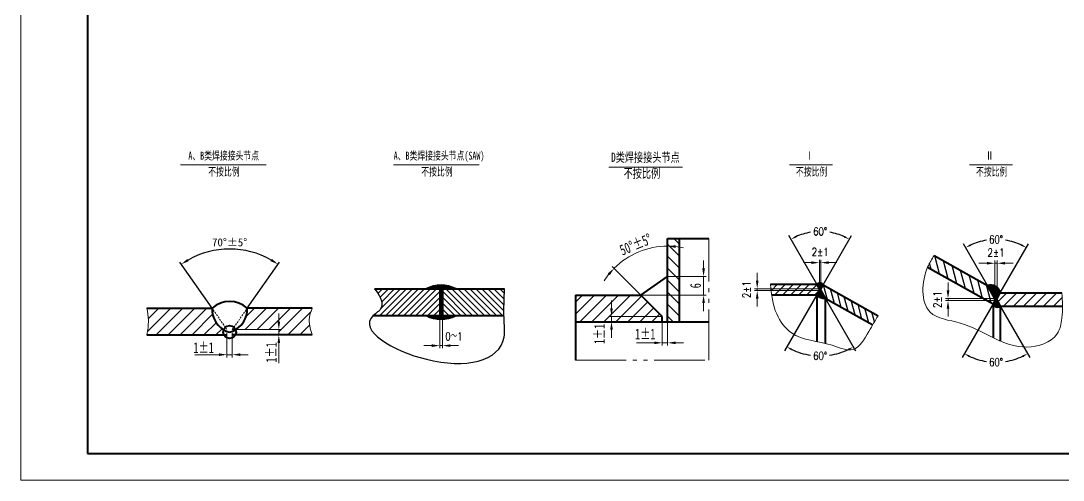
# Model space of a CAD drawing. Extents: x 588 to 16415, y -1889 to 3151.
# Drawn here: x 9287 to 13977, y -1889 to 178 of the extents above; entities that cross this region are included whole.
import ezdxf

# ---------------------------------------------------------------- set-up
doc = ezdxf.new("R2010")
doc.units = 0
doc.header["$LTSCALE"] = 10
doc.header["$PDMODE"] = 1
doc.linetypes.add('JXX-L', pattern=[2.9499999999999997, 1.9, -0.25, 0.15, -0.25, 0.15, -0.25])
doc.linetypes.add('XX-L', pattern=[1.25, 0.75, -0.5])
doc.layers.get('0').update_dxf_attribs({"color": 4, "linetype": 'CONTINUOUS'})
doc.layers.get('Defpoints').update_dxf_attribs({"linetype": 'CONTINUOUS'})
doc.layers.add('5剖面线层', color=2, linetype='CONTINUOUS')
doc.layers.add('7标注层', color=4, linetype='CONTINUOUS')
for name, color, linetype, lineweight in [('A 粗实线', 1, 'CONTINUOUS', 40), ('B 细实线', 7, 'CONTINUOUS', 18), ('C 文 字', 2, 'CONTINUOUS', 20), ('CAXA3', 7, 'CONTINUOUS', 25), ('G 长虚线', 6, 'XX-L', 20), ('I 长双点线', 3, 'JXX-L', 18), ('J 标注尺寸', 2, 'CONTINUOUS', 18)]:
    doc.layers.add(name, color=color, linetype=linetype, lineweight=lineweight)
doc.styles.get("Standard").update_dxf_attribs({"font": 'SIMFANG.TTF'})
doc.styles.add('style2', font='SIMFANG.TTF', dxfattribs={"width": 0.7})
doc.styles.add('TH_GBDIM', font='romans.shx', dxfattribs={"width": 0.8, "bigfont": 'gbcbig.shx'})
doc.styles.add('标题中文', font='SIMFANG.TTF', dxfattribs={"width": 0.7})
doc.dimstyles.new('TH_GBDIM', dxfattribs={"dimscale": 10, "dimtxt": 3.5, "dimasz": 2.5, "dimexe": 2, "dimexo": 0, "dimgap": 1.5, "dimtad": 1, "dimdec": 1, "dimzin": 0, "dimdsep": 46, "dimtxsty": 'TH_GBDIM', "dimcen": 2.5, "dimclrd": 130, "dimclre": 130, "dimclrt": 3, "dimadec": 0, "dimazin": 0, "dimtfac": 0.714286, "dimtdec": 1, "dimtmove": 0, "dimatfit": 3, "dimfxl": 0, "dimtolj": 1, "dimtzin": 0, "dimlwd": -1, "dimlwe": -1, "dimarcsym": 0})
doc.dimstyles.new('通用标注4.0', dxfattribs={"dimscale": 12, "dimtxt": 3, "dimasz": 3, "dimexe": 1, "dimexo": 0, "dimgap": 1, "dimtad": 1, "dimdec": 0, "dimzin": 0, "dimdsep": 46, "dimtxsty": 'Standard', "dimcen": 0, "dimadec": 0, "dimazin": 0, "dimtfac": 0.375, "dimtdec": 0, "dimtmove": 2, "dimatfit": 3, "dimfxl": 0, "dimtzin": 0, "dimarcsym": 0})

# ---------------------------------------------------------------- blocks, each defined once
blk = doc.blocks.new('*D23')
at = {"layer": 'Defpoints', "color": 0}
for p in [(3237.529882554551, 4833.701037508146), (3244.866875172898, 4832.923096402701), (3234.866875172898, 4816.319008281709), (3242.866875172898, 4808.319008281709), (3244.866875172898, 4806.319008281708)]:
    blk.add_point(p, dxfattribs=at)
at = {"layer": 'J 标注尺寸', "color": 0, "lineweight": -2}
for p, q in [((3244.866875172898, 4832.923096402701), (3244.866875172899, 4835.666970911132)), ((3234.866875172898, 4816.319008281709), (3224.114731783625, 4827.071151670984))]:
    blk.add_line(p, q, dxfattribs=at)
for start, end in [(89.99999999999905, 134.9999999999966), (77.86737145388587, 83.93368572694246), (141.0663142730532, 147.1326285461097)]:
    blk.add_arc((3244.866875172898, 4806.319008281709), 28.34796262942333, start, end, dxfattribs=at)
at = {"layer": 'J 标注尺寸', "color": 0}
for points in [[(3247.836215487091, 4834.008929804123), (3247.889129342651, 4835.00752888478), (3244.866875172899, 4834.666970911132)], [(3222.443971294357, 4824.46779932445), (3223.187503222061, 4823.799098888917), (3224.821838564812, 4826.364044889798)]]:
    blk.add_solid(points, dxfattribs=at)
at = {"layer": 'J 标注尺寸', "color": 0, "insert": (3232.870529236219, 4835.280749340962), "char_height": 4, "attachment_point": 5, "rotation": 22.499999999999368, "style": 'style2'}
blk.add_mtext('{\\f仿宋_GB2312|b0|i0|c134|p49;50°±5°}', dxfattribs=at)
blk = doc.blocks.new('*D22')
at = {"layer": 'Defpoints', "color": 0}
for p in [(3244.866875172898, 4823.321083663805), (3258.347866930999, 4823.321083663805), (3234.866875172899, 4816.319008281709)]:
    blk.add_point(p, dxfattribs=at)
at = {"layer": 'J 标注尺寸', "color": 0, "lineweight": -2}
for p, q in [((3258.347866930999, 4826.321083663805), (3258.347866930999, 4829.321083663805)), ((3244.866875172898, 4823.321083663805), (3259.347866930999, 4823.321083663805)), ((3258.347866930999, 4816.319008281709), (3258.347866930999, 4823.321083663805)), ((3234.866875172899, 4816.319008281709), (3259.347866930999, 4816.319008281709)), ((3258.347866930999, 4813.319008281709), (3258.347866930999, 4810.319008281709))]:
    blk.add_line(p, q, dxfattribs=at)
at = {"layer": 'J 标注尺寸', "color": 0}
for points in [[(3257.847866930999, 4826.321083663805), (3258.847866930999, 4826.321083663805), (3258.347866930999, 4823.321083663805)], [(3257.847866930999, 4813.319008281709), (3258.847866930999, 4813.319008281709), (3258.347866930999, 4816.319008281709)]]:
    blk.add_solid(points, dxfattribs=at)
at = {"layer": 'J 标注尺寸', "color": 0, "insert": (3255.347866930998, 4819.820045972758), "char_height": 4, "attachment_point": 5, "rotation": 90, "style": 'style2'}
blk.add_mtext('6', dxfattribs=at)
blk = doc.blocks.new('*D79')
at = {"layer": 'Defpoints', "color": 0}
for p in [(10303.25001997736, -856.7102643010621), (10147.29753115445, -1115.18864996963), (10305.73737849074, -1115.18864996963), (10214.51745482259, -1211.18864996963), (10238.51745482259, -1211.18864996963)]:
    blk.add_point(p, dxfattribs=at)
at = {"layer": 'J 标注尺寸', "color": 0, "lineweight": -2}
for p, q in [((10147.29753115445, -1115.18864996963), (10001.98781793691, -907.6648726777742)), ((10305.73737849074, -1115.18864996963), (10451.04709170827, -907.6648726777746))]:
    blk.add_line(p, q, dxfattribs=at)
blk.add_arc((10226.51745482259, -1228.326426050533), 379.4554759502618, 60.43785119303158, 119.5621488069683, dxfattribs=at)
at = {"layer": 'J 标注尺寸', "color": 0}
for points in [[(10042.51095236535, -903.340694691946), (10036.10207494395, -893.1954351981037), (10008.87073517312, -917.4946972092415)], [(10416.93283470124, -893.195435198104), (10410.52395727983, -903.3406946919463), (10444.16417447206, -917.4946972092418)]]:
    blk.add_solid(points, dxfattribs=at)
at = {"layer": 'J 标注尺寸', "color": 0, "insert": (10226.51745482259, -818.8709501002708), "char_height": 36, "attachment_point": 5}
blk.add_mtext('{\\f仿宋_GB2312|b0|i0|c134|p49;70°±5°}', dxfattribs=at)
blk = doc.blocks.new('CAXBLOCK78', base_point=(2246.429387202393, -14.52493956832586))
at = {"color": 0}
for p, q in [((-1182.82031368548, -2197.935314348672), (-1273.8990949863, -2106.856533047851)), ((-1160.369673382808, -2197.935314348672), (-1260.369673382806, -2097.935314348673)), ((-1137.919033080135, -2197.935314348672), (-1237.919033080133, -2097.935314348673)), ((-1115.468392777462, -2197.935314348672), (-1215.468392777462, -2097.935314348672)), ((-1093.01775247479, -2197.935314348672), (-1193.01775247479, -2097.935314348672)), ((-1070.567112172117, -2197.935314348672), (-1170.567112172117, -2097.935314348672)), ((-1048.116471869444, -2197.935314348672), (-1148.116471869444, -2097.935314348672)), ((-1043.014187330546, -2180.586958584899), (-1125.665831566772, -2097.935314348672)), ((-1042.669497904916, -2158.481007707855), (-1103.215191264099, -2097.935314348672)), ((-1041.95176885383, -2136.748096456268), (-1080.764550961426, -2097.935314348672)), ((-1041.234039802744, -2115.015185204683), (-1058.313910658754, -2097.935314348672)), ((-1205.270953988153, -2197.935314348672), (-1273.8990949863, -2129.307173350524)), ((-1227.721594290826, -2197.935314348672), (-1273.8990949863, -2151.757813653197)), ((-1250.172234593497, -2197.935314348672), (-1273.8990949863, -2174.208453955869)), ((-1272.62287489617, -2197.935314348672), (-1273.8990949863, -2196.659094258542))]:
    blk.add_line(p, q, dxfattribs=at)
blk = doc.blocks.new('CAXBLOCK77', base_point=(2246.429387202393, -14.52493956832586))
at = {"color": 0}
for p, q in [((-1525.001483573403, -2102.157787643656), (-1520.779010278419, -2097.935314348672)), ((-1515.328884469058, -2114.935828841985), (-1498.328369975746, -2097.935314348672)), ((-1508.525808765055, -2197.935314348672), (-1408.525808765055, -2097.935314348672)), ((-1507.109622739006, -2129.167207414605), (-1475.877729673074, -2097.935314348672)), ((-1504.689396081571, -2171.648261362515), (-1430.976449067728, -2097.935314348672)), ((-1501.207156287364, -2145.715381265636), (-1453.427089370401, -2097.935314348672)), ((-1486.075168462382, -2197.935314348672), (-1386.075168462382, -2097.935314348672)), ((-1463.624528159709, -2197.935314348672), (-1363.624528159709, -2097.935314348672)), ((-1441.173887857036, -2197.935314348672), (-1341.173887857036, -2097.935314348672)), ((-1418.723247554364, -2197.935314348672), (-1318.723247554364, -2097.935314348673)), ((-1396.272607251691, -2197.935314348672), (-1296.272607251692, -2097.935314348673)), ((-1373.821966949018, -2197.935314348672), (-1283.8990949863, -2108.012442385954)), ((-1351.371326646345, -2197.935314348672), (-1283.8990949863, -2130.463082688627)), ((-1530.976449067728, -2197.935314348672), (-1520.63068935259, -2187.589554633534)), ((-1328.920686343672, -2197.935314348672), (-1283.8990949863, -2152.913722991299)), ((-1306.470046040999, -2197.935314348672), (-1283.8990949863, -2175.364363293973)), ((-1284.019405738327, -2197.935314348672), (-1283.8990949863, -2197.815003596645))]:
    blk.add_line(p, q, dxfattribs=at)
blk = doc.blocks.new('*D89')
at = {"layer": 'C 文 字', "color": 0}
for p, q in [((11171.73456905972, -1148.418405818456), (11171.73456905972, -1295.57488667542)), ((11183.73456905972, -1148.418405818456), (11183.73456905972, -1295.57488667542)), ((11135.73456905972, -1283.57488667542), (11099.73456905972, -1283.57488667542)), ((11171.73456905972, -1283.57488667542), (11183.73456905972, -1283.57488667542)), ((11219.73456905972, -1283.57488667542), (11255.73456905972, -1283.57488667542))]:
    blk.add_line(p, q, dxfattribs=at)
for points in [[(11135.73456905972, -1277.57488667542), (11135.73456905972, -1289.57488667542), (11171.73456905972, -1283.57488667542)], [(11219.73456905972, -1277.57488667542), (11219.73456905972, -1289.57488667542), (11183.73456905972, -1283.57488667542)]]:
    blk.add_solid(points, dxfattribs=at)
at = {"layer": 'Defpoints', "color": 0}
for p in [(11171.73456905972, -1148.418405818456), (11183.73456905972, -1148.418405818456), (11183.73456905972, -1283.57488667542)]:
    blk.add_point(p, dxfattribs=at)
at = {"layer": 'C 文 字', "color": 0, "insert": (11235.87124258769, -1241.749958712569), "char_height": 36, "attachment_point": 5, "style": 'TH_GBDIM'}
blk.add_mtext('0～1', dxfattribs=at)
blk = doc.blocks.new('*D90')
at = {"layer": 'C 文 字', "color": 0}
for p, q in [((12844.42742132289, -910.143472535201), (12808.42742132289, -910.143472535201)), ((12880.42742132289, -1027.508589368227), (12880.42742132289, -898.143472535201)), ((12880.42742132289, -910.143472535201), (12886.46544493222, -910.143472535201)), ((12886.46544493222, -1027.508589368227), (12886.46544493222, -898.143472535201)), ((12922.46544493222, -910.143472535201), (12958.46544493222, -910.143472535201))]:
    blk.add_line(p, q, dxfattribs=at)
for points in [[(12844.42742132289, -904.143472535201), (12844.42742132289, -916.143472535201), (12880.42742132289, -910.143472535201)], [(12922.46544493222, -904.143472535201), (12922.46544493222, -916.143472535201), (12886.46544493222, -910.143472535201)]]:
    blk.add_solid(points, dxfattribs=at)
at = {"layer": 'Defpoints', "color": 0}
for p in [(12886.46544493222, -910.143472535201), (12880.42742132289, -1027.508589368227), (12886.46544493222, -1027.508589368227)]:
    blk.add_point(p, dxfattribs=at)
at = {"layer": 'C 文 字', "color": 0, "insert": (12883.44643312755, -862.143472535201), "char_height": 36, "attachment_point": 5, "style": 'TH_GBDIM'}
blk.add_mtext('2%%p1', dxfattribs=at)
blk = doc.blocks.new('*D91')
at = {"layer": '7标注层', "color": 130}
for p, q in [((12868.88041593909, -1007.508589368227), (12741.95950875605, -787.6751295844556)), ((12896.78503204845, -1009.634540169777), (13024.93335749904, -787.6751295844456))]:
    blk.add_line(p, q, dxfattribs=at)
for start, end in [(99.41094136089404, 114.5510382950252), (65.44896170497887, 80.58905863910996)]:
    blk.add_arc((12883.44643312755, -1032.73767120256), 262.9738487430118, start, end, dxfattribs=at)
for points in [[(12776.08929437391, -797.2422798619252), (12772.27037910866, -789.8355038668471), (12751.95950875605, -804.9956376601444)], [(12994.62248714643, -789.8355038668393), (12990.80357188118, -797.2422798619176), (13014.93335749904, -804.9956376601351)]]:
    blk.add_solid(points, dxfattribs=at)
at = {"layer": 'Defpoints', "color": 0}
for p in [(12929.11136273582, -773.75898612098), (12868.88041593909, -1007.508589368227), (12880.42742132289, -1027.508589368227), (12886.46544493222, -1027.508589368227), (12896.78503204845, -1009.634540169777)]:
    blk.add_point(p, dxfattribs=at)
at = {"layer": '7标注层', "color": 3, "insert": (12883.44643312754, -769.7638224595482), "char_height": 35, "attachment_point": 5, "style": 'TH_GBDIM'}
blk.add_mtext('\\A1;60%%d{}{}', dxfattribs=at)
blk = doc.blocks.new('*D92')
at = {"layer": '7标注层', "color": 130}
for p, q in [((12868.88041593909, -1055.508589368223), (12723.81789518009, -1306.764245596883)), ((12906.09460927294, -1069.95541185419), (13042.81625318073, -1306.764245596884))]:
    blk.add_line(p, q, dxfattribs=at)
for start, end in [(244.7920399077702, 261.7314224284274), (278.2685775715726, 295.2079600922295)]:
    blk.add_arc((12883.31707418041, -1030.503563802746), 298.9983580006918, start, end, dxfattribs=at)
for points in [[(12754.04152339511, -1304.720058182004), (12757.90283667888, -1297.335296563036), (12733.81789518009, -1289.443737521193)], [(13008.73131168194, -1297.335296563036), (13012.59262496572, -1304.720058182004), (13032.81625318073, -1289.443737521194)]]:
    blk.add_solid(points, dxfattribs=at)
at = {"layer": 'Defpoints', "color": 0}
for p in [(12868.88041593909, -1055.508589368223), (12880.42742132289, -1035.508589368219), (12886.46544493222, -1035.95670190594), (12906.09460927294, -1069.95541185419), (12831.3965541882, -1324.959464899748)]:
    blk.add_point(p, dxfattribs=at)
at = {"layer": '7标注层', "color": 3, "insert": (12883.31707418041, -1329.501921803438), "char_height": 35, "attachment_point": 5, "style": 'TH_GBDIM'}
blk.add_mtext('\\A1;60%%d{}{}', dxfattribs=at)
blk = doc.blocks.new('*D93')
at = {"layer": 'C 文 字', "color": 0}
for p, q in [((12600.39213349344, -991.5085893682266), (12600.39213349344, -955.5085893682266)), ((12880.42742132289, -1027.508589368227), (12588.39213349344, -1027.508589368226)), ((12600.39213349344, -1027.508589368226), (12600.39213349344, -1035.508589368216)), ((12880.42742132289, -1035.508589368216), (12588.39213349344, -1035.508589368216)), ((12600.39213349344, -1071.508589368216), (12600.39213349344, -1107.508589368216))]:
    blk.add_line(p, q, dxfattribs=at)
for points in [[(12594.39213349344, -991.5085893682266), (12606.39213349344, -991.5085893682266), (12600.39213349344, -1027.508589368226)], [(12594.39213349344, -1071.508589368216), (12606.39213349344, -1071.508589368216), (12600.39213349344, -1035.508589368216)]]:
    blk.add_solid(points, dxfattribs=at)
at = {"layer": 'Defpoints', "color": 0}
for p in [(12880.42742132289, -1027.508589368227), (12600.39213349344, -1035.508589368216), (12880.42742132289, -1035.508589368216)]:
    blk.add_point(p, dxfattribs=at)
at = {"layer": 'C 文 字', "color": 0, "insert": (12552.39213349344, -1031.508589368219), "char_height": 36, "attachment_point": 5, "rotation": 90, "style": 'TH_GBDIM'}
blk.add_mtext('2%%p1', dxfattribs=at)
blk = doc.blocks.new('*D94')
at = {"layer": 'C 文 字', "color": 0}
for p, q in [((13633.81665939769, -912.81453522234), (13597.81665939769, -912.81453522234)), ((13669.81665939769, -1071.224294646665), (13669.81665939769, -900.81453522234)), ((13669.81665939769, -912.81453522234), (13679.81665939769, -912.81453522234)), ((13679.81665939769, -1071.224294646665), (13679.81665939769, -900.81453522234)), ((13715.81665939769, -912.81453522234), (13751.81665939769, -912.81453522234))]:
    blk.add_line(p, q, dxfattribs=at)
for points in [[(13633.81665939769, -906.81453522234), (13633.81665939769, -918.81453522234), (13669.81665939769, -912.81453522234)], [(13715.81665939769, -906.81453522234), (13715.81665939769, -918.81453522234), (13679.81665939769, -912.81453522234)]]:
    blk.add_solid(points, dxfattribs=at)
at = {"layer": 'Defpoints', "color": 0}
for p in [(13679.81665939769, -912.81453522234), (13669.81665939769, -1071.224294646665), (13679.81665939769, -1071.224294646665)]:
    blk.add_point(p, dxfattribs=at)
at = {"layer": 'C 文 字', "color": 0, "insert": (13674.81665939769, -864.81453522234), "char_height": 36, "attachment_point": 5, "style": 'TH_GBDIM'}
blk.add_mtext('2%%p1', dxfattribs=at)
blk = doc.blocks.new('*D95')
at = {"layer": 'C 文 字', "color": 0}
for p, q in [((13458.83979462567, -1035.224294646665), (13458.83979462567, -999.2242946466649)), ((13669.81665939769, -1071.224294646665), (13446.83979462567, -1071.224294646665)), ((13458.83979462567, -1071.224294646665), (13458.83979462567, -1081.076076491432)), ((13669.81665939769, -1081.076076491432), (13446.83979462567, -1081.076076491432)), ((13458.83979462567, -1117.076076491432), (13458.83979462567, -1153.076076491432))]:
    blk.add_line(p, q, dxfattribs=at)
for points in [[(13452.83979462567, -1035.224294646665), (13464.83979462567, -1035.224294646665), (13458.83979462567, -1071.224294646665)], [(13452.83979462567, -1117.076076491432), (13464.83979462567, -1117.076076491432), (13458.83979462567, -1081.076076491432)]]:
    blk.add_solid(points, dxfattribs=at)
at = {"layer": 'Defpoints', "color": 0}
for p in [(13669.81665939769, -1071.224294646665), (13458.83979462567, -1081.076076491432), (13669.81665939769, -1081.076076491432)]:
    blk.add_point(p, dxfattribs=at)
at = {"layer": 'C 文 字', "color": 0, "insert": (13410.83979462567, -1076.150185569046), "char_height": 36, "attachment_point": 5, "rotation": 90, "style": 'TH_GBDIM'}
blk.add_mtext('2%%p1', dxfattribs=at)
blk = doc.blocks.new('*D96')
at = {"layer": '7标注层', "color": 130}
for p, q in [((13661.37556814557, -1095.783595897977), (13522.11866904792, -1336.983620439433)), ((13694.25041612743, -1106.16319697798), (13827.51464974739, -1336.983620439475))]:
    blk.add_line(p, q, dxfattribs=at)
for start, end in [(245.0205782461078, 261.3343683426733), (278.6656316573112, 294.9794217538766)]:
    blk.add_arc((13674.81665939769, -1072.502942940139), 285.395980699395, start, end, dxfattribs=at)
for points in [[(13552.37272370783, -1334.899069207502), (13556.21930135122, -1327.506621380303), (13532.11866904793, -1319.663112363748)], [(13793.41401744411, -1327.506621380335), (13797.26059508749, -1334.899069207535), (13817.51464974739, -1319.663112363786)]]:
    blk.add_solid(points, dxfattribs=at)
at = {"layer": 'Defpoints', "color": 0}
for p in [(13661.37556814557, -1095.783595897977), (13669.81665939769, -1081.16319697798), (13679.81665939769, -1081.16319697798), (13694.25041612743, -1106.16319697798), (13625.25816743573, -1353.563117411416)]:
    blk.add_point(p, dxfattribs=at)
at = {"layer": '7标注层', "color": 3, "insert": (13674.81665939766, -1357.898923639534), "char_height": 35, "attachment_point": 5, "style": 'TH_GBDIM'}
blk.add_mtext('\\A1;60%%d{}{}', dxfattribs=at)
blk = doc.blocks.new('*D97')
at = {"layer": '7标注层', "color": 130}
for p, q in [((13636.05019499707, -1012.677965044143), (13527.86981793532, -825.3040555912634)), ((13694.25041612742, -1046.163196977989), (13821.76350086002, -825.3040555912332))]:
    blk.add_line(p, q, dxfattribs=at)
for start, end in [(99.03253105791485, 114.768436494493), (65.23156350551872, 80.96746894209673)]:
    blk.add_arc((13674.81665939769, -1079.823451015825), 273.8936829247153, start, end, dxfattribs=at)
for points in [[(13561.98485079954, -834.8254418530106), (13558.15189059695, -827.4259242653684), (13537.86981793532, -842.6245636669514)], [(13791.48142819839, -827.4259242653444), (13787.6484679958, -834.8254418529874), (13811.76350086002, -842.6245636669233)]]:
    blk.add_solid(points, dxfattribs=at)
at = {"layer": 'Defpoints', "color": 0}
for p in [(13722.37779831203, -810.0908285704925), (13636.05019499707, -1012.677965044143), (13669.81665939769, -1071.16319697798), (13679.81665939769, -1071.16319697798), (13694.25041612742, -1046.163196977989)]:
    blk.add_point(p, dxfattribs=at)
at = {"layer": '7标注层', "color": 3, "insert": (13674.81665939767, -805.9297680911096), "char_height": 35, "attachment_point": 5, "style": 'TH_GBDIM'}
blk.add_mtext('\\A1;60%%d{}{}', dxfattribs=at)
blk = doc.blocks.new('D类焊接接头节点')
at = {"layer": 'J 标注尺寸'}
h = blk.add_hatch(dxfattribs=at)
h.set_pattern_fill('ANSI31', color=256, angle=90, style=0)
h.set_pattern_definition([(135, (-3239.866875172898, -4819.820045972758), (-2.245064030267288, -2.245064030267288), [])])
h.paths.add_polyline_path([(9.5, 17.6751788846459), (5, 17.6751788846459), (5, -13.50103769104862), (9.5, -13.50103769104862)])
h = blk.add_hatch(dxfattribs=at)
h.set_pattern_fill('ANSI31', color=256, style=0)
h.set_pattern_definition([(45, (-3239.866875172898, -4819.820045972758), (-2.245064030267288, 2.245064030267288), [])])
h.paths.add_polyline_path([(-29.53674107769621, -3.501037691048623), (-29.53674107769621, -13.50103769104862), (-16.05367463827133, -13.50103769104862), (-16.05367463827133, -11.50103769104862), (3.000000000000455, -11.50103769104862), (-4.999999999999544, -3.501037691048623)])
h.paths.add_polyline_path([(3, -13.50103769104862), (3, -11.50103769104862), (-16.05367463827133, -11.50103769104862), (-16.05367463827133, -13.50103769104862)])
at = {"layer": 'A 粗实线'}
for p, q in [((5, 17.6751788846459), (20.46345910245145, 17.6751788846459)), ((5, -13.50103769104862), (5, 17.6751788846459)), ((9.5, -13.50103769104862), (9.5, 17.6751788846459)), ((-4.999999999999545, -3.501037691048623), (5, 3.501037691047713)), ((-29.53674107769621, -3.501037691048623), (-29.53674107769621, -27.88196099332527)), ((-29.53674107769621, -3.501037691048623), (-4.999999999999545, -3.501037691048623)), ((3.000000000000455, -11.50103769104862), (-4.999999999999545, -3.501037691048623)), ((3, -13.50103769104862), (3, -11.50103769104862)), ((-29.53674107769621, -13.50103769104862), (5, -13.50103769104862)), ((5, -13.50103769104862), (20.46345910245145, -13.50103769104862))]:
    blk.add_line(p, q, dxfattribs=at)
at = {"layer": 'I 长双点线'}
for p, q in [((20.46345910245145, -27.88196099332527), (20.46345910245145, 17.6751788846459)), ((-29.53674107769621, -27.88196099332527), (20.46345910245191, -27.88196099332527))]:
    blk.add_line(p, q, dxfattribs=at)
at = {"layer": 'J 标注尺寸'}
for p, q in [((-17.09550206171116, 44.44535657877896), (10.60261358208663, 44.44535657877896)), ((-16.05367463827133, -8.501037691048623), (-16.05367463827133, -5.501037691048623)), ((3.000000000000455, -11.50103769104862), (-17.05367463827133, -11.50103769104862)), ((-16.05367463827133, -11.50103769104862), (-16.05367463827133, -13.50103769104862)), ((3.000000000000455, -13.50103769104862), (-17.05367463827133, -13.50103769104862)), ((3, -13.50103769104862), (3, -22.4067950646695)), ((5, -13.50103769104862), (5, -22.4067950646695)), ((-16.05367463827133, -16.50103769104862), (-16.05367463827133, -19.50103769104862)), ((0, -21.4067950646695), (-6.736571717381594, -21.4067950646695)), ((5, -21.4067950646695), (3, -21.4067950646695)), ((8, -21.4067950646695), (11, -21.4067950646695))]:
    blk.add_line(p, q, dxfattribs=at)
for points in [[(-16.55367463827133, -8.501037691048623), (-15.55367463827133, -8.501037691048623), (-16.05367463827133, -11.50103769104862)], [(-16.55367463827133, -16.50103769104862), (-15.55367463827133, -16.50103769104862), (-16.05367463827133, -13.50103769104862)], [(0, -20.9067950646695), (0, -21.9067950646695), (3, -21.4067950646695)], [(8, -20.9067950646695), (8, -21.9067950646695), (5, -21.4067950646695)]]:
    blk.add_solid(points, dxfattribs=at)
at = {"layer": 'J 标注尺寸', "char_height": 3.5, "width": 51, "attachment_point": 1, "style": 'style2'}
for s, insert in [('D{\\f仿宋_GB2312|b0|i0|c134|p49;类焊接接头节点}', (-16.14644854581275, 49.94362858592831)), ('{\\f仿宋_GB2312|b0|i0|c134|p49;不按比例}', (-11.5092115260486, 43.93366311076716))]:
    blk.add_mtext(s, dxfattribs=dict(at, insert=insert))
at = {"layer": 'J 标注尺寸', "insert": (-20.55367463827179, -18.07682058142836), "char_height": 4, "attachment_point": 5, "rotation": 90, "style": 'style2'}
blk.add_mtext('{\\f仿宋_GB2312|b0|i0|c134|p49;1±1}', dxfattribs=at)
at = {"layer": 'J 标注尺寸', "insert": (-3.407385127946327, -18.11277421253726), "char_height": 4, "attachment_point": 5, "style": 'style2'}
blk.add_mtext('{\\f仿宋_GB2312|b0|i0|c134|p49;1±1}', dxfattribs=at)
at = {"layer": 'J 标注尺寸'}
dim = blk.add_angular_dim_2l(base=(-2.336992618347722, 13.8809915353886), line1=((5, -13.50103769104862), (5, 13.10305042994332)), line2=((3.000000000000455, -11.50103769104862), (-4.999999999999545, -3.501037691048623)), text='{\\f仿宋_GB2312|b0|i0|c134|p49;50°±5°}', dimstyle='通用标注4.0', dxfattribs=at)
dim.commit()
dim.dimension.update_dxf_attribs({"geometry": '*D23', "text_midpoint": (-6.996345936679973, 15.46070336820412), "insert": (-3239.866875172898, -4819.820045972758)})
dim = blk.add_linear_dim(base=(18.48099175810057, 3.501037691047713), p1=(-4.999999999999545, -3.501037691048623), p2=(5, 3.501037691047713), angle=90, text='6', dimstyle='通用标注4.0', dxfattribs=at)
dim.commit()
dim.dimension.update_dxf_attribs({"geometry": '*D22', "text_midpoint": (15.48099175810012, 0), "insert": (-3239.866875172898, -4819.820045972758)})

msp = doc.modelspace()

# ---------------------------------------------------------------- hatches: boundary and pattern name
at = {"layer": '5剖面线层'}
h = msp.add_hatch(dxfattribs=at)
h.set_pattern_fill('ANSI31', color=256, scale=10, angle=59.99999999999999, style=0)
h.set_pattern_definition([(104.9999999999999, (-52323.59520139875, 4209.368950668588), (-30.66814498467792, -8.217504682005028), [])])
edge = h.paths.add_edge_path()
edge.add_spline(control_points=[(13396.73698955999, -877.9801008206232), (13386.22366159916, -894.5388176220822), (13375.71033363834, -911.0975344235435), (13367.30734369987, -930.2667716321121)], knot_values=[0, 0, 0, 0, 12.00000000000018, 12.00000000000131, 12.00000000000131, 12.00000000000131], degree=3, periodic=0)
edge.add_line((13367.30734369987, -930.2667716321143), (13661.37556814557, -1095.78359589798))
edge.add_line((13661.37556814557, -1095.78359589798), (13669.81665939769, -1081.163196977983))
edge.add_line((13669.81665939769, -1081.163196977983), (13669.81665939769, -1071.163196977985))
edge.add_line((13669.81665939769, -1071.163196977985), (13636.05019499705, -1012.677965044108))
edge.add_line((13636.05019499705, -1012.677965044108), (13396.73698955999, -877.9801008206246))
h = msp.add_hatch(dxfattribs=at)
h.set_pattern_fill('ANSI37', color=256, style=0)
h.set_pattern_definition([(45, (78.55393145887501, 0), (-2.245064030267288, 2.245064030267288), []), (135, (78.55393145887501, 0), (-2.245064030267288, -2.245064030267288), [])])
h.paths.add_polyline_path([(11183.73456905973, -1028.418405818456), (11243.73456905966, -1028.418405818456, 0.248056773947439), (11111.73456905982, -1028.418405818456), (11171.73456905972, -1028.418405818456), (11171.73456905973, -1148.418405818456), (11111.73456905979, -1148.418405818456, 0.2229461423330364), (11243.73456905968, -1148.418405818456), (11183.73456905972, -1148.418405818456)])
h = msp.add_hatch(dxfattribs=at)
h.set_pattern_fill('ANSI31', color=256, scale=8, style=0)
h.set_pattern_definition([(45, (-37790.30206731427, 1996.917128749031), (-17.9605122421383, 17.96051224213831), [])])
edge = h.paths.add_edge_path()
edge.add_line((12868.88041593909, -1055.508589368227), (12880.42742132289, -1035.508589368222))
edge.add_line((12880.42742132289, -1035.508589368222), (12880.42742132289, -1027.508589368224))
edge.add_line((12880.42742132289, -1027.508589368224), (12868.88041593909, -1007.508589368223))
edge.add_line((12868.88041593909, -1007.508589368223), (12659.70805162993, -1007.508589368223))
edge.add_spline(control_points=[(12659.70805162992, -1007.508589368223), (12661.44644591819, -1023.553540818245), (12663.18484020646, -1039.598492268267), (12665.52266426888, -1055.508589368226)], knot_values=[0, 0, 0, 0, 12.02722919802867, 12.02722919802867, 12.02722919802867, 12.02722919802867], degree=3, periodic=0)
edge.add_line((12665.52266426888, -1055.508589368227), (12868.88041593909, -1055.508589368227))
h = msp.add_hatch(dxfattribs=at)
h.set_pattern_fill('ANSI37', color=256, scale=0.4, angle=-90.00000000000001, style=0)
h.set_pattern_definition([(44.99999999999999, (3193.24596060325, -30185.23943390513), (0.8980256121069153, -0.8980256121069153), []), (315, (3193.24596060325, -30185.23943390513), (-0.8980256121069153, -0.8980256121069153), [])])
h.paths.add_polyline_path([(12896.78503204845, -1009.634540169788), (12886.46544493222, -1027.508589368234), (12886.46544493222, -1035.95670190594), (12906.09460927294, -1069.95541185419, -0.263963359717846), (12868.88041593909, -1055.508589368227), (12880.42742132289, -1035.508589368216), (12880.42742132289, -1027.508589368219), (12868.88041593909, -1007.50858936823, -0.4599675954594464)])
h = msp.add_hatch(dxfattribs=at)
h.set_pattern_fill('ANSI31', color=256, scale=8, angle=59.99999999999999, style=0)
h.set_pattern_definition([(104.9999999999999, (-37790.30206731427, 1996.917128749031), (-24.53451598774233, -6.574003745604022), [])])
edge = h.paths.add_edge_path()
edge.add_spline(control_points=[(13119.95393033639, -1190.326511889904), (13128.26760906318, -1176.101859695821), (13136.29680466677, -1162.532637518703), (13144.32600027036, -1148.963415341585)], knot_values=[168.18751477316, 168.18751477316, 168.18751477316, 168.18751477316, 180.4985229941339, 180.4985229941339, 180.4985229941339, 180.4985229941339], degree=3, periodic=0)
edge.add_line((13144.32600027036, -1148.963415341585), (12896.78503204845, -1009.63454016978))
edge.add_line((12896.78503204845, -1009.63454016978), (12886.46544493222, -1027.508589368233))
edge.add_line((12886.46544493222, -1027.508589368233), (12886.46544493222, -1035.956701905943))
edge.add_line((12886.46544493222, -1035.956701905943), (12906.09460927294, -1069.955411854188))
edge.add_line((12906.09460927294, -1069.955411854188), (13119.95393033639, -1190.326511889903))
h = msp.add_hatch(dxfattribs=at)
h.set_pattern_fill('ANSI31', color=256, scale=10, style=0)
h.set_pattern_definition([(45, (-52323.59520139875, 4209.368950668588), (-22.45064030267288, 22.45064030267288), [])])
edge = h.paths.add_edge_path()
edge.add_arc((13648.9632179346, -1057.55513540941), 46.69803616192813, 14.11973040846295, 106.052721399453)
edge.add_line((13636.05019499706, -1012.677965044122), (13669.81665939769, -1071.163196977981))
edge.add_line((13669.81665939769, -1071.163196977981), (13669.81665939769, -1081.163196977982))
edge.add_line((13669.81665939769, -1081.163196977982), (13661.37556814557, -1095.783595897978))
edge.add_arc((13682.01829560088, -1087.654126165122), 22.18581697687872, 201.4953940964812, 303.4595861642714)
edge.add_line((13694.25041612742, -1106.163196977985), (13973.94791443781, -1106.163196977985))
edge.add_spline(control_points=[(13973.94791443781, -1106.163196977985), (13973.77451459622, -1086.059274919169), (13972.60771426148, -1066.111235948577), (13971.44091392674, -1046.163196977985)], knot_values=[200.2546600486916, 200.2546600486916, 200.2546600486916, 200.2546600486916, 212.333339087919, 212.333339087919, 212.333339087919, 212.333339087919], degree=3, periodic=0)
edge.add_line((13971.44091392674, -1046.163196977985), (13694.25041612742, -1046.163196977985))
h = msp.add_hatch(dxfattribs=at)
h.set_pattern_fill('ANSI37', color=256, scale=0.5, angle=-90.00000000000001, style=0)
h.set_pattern_definition([(44.99999999999999, (-1094.160166501853, -36018.32675264912), (1.122532015133644, -1.122532015133644), []), (315, (-1094.160166501853, -36018.32675264912), (-1.122532015133644, -1.122532015133644), [])])
h.paths.add_polyline_path([(13694.25041612742, -1046.163196977989), (13679.81665939769, -1071.163196977994), (13679.81665939769, -1109.730431856076, -0.2811316577809871), (13661.37556814557, -1095.783595897977), (13669.8166593977, -1081.163196977976), (13669.8166593977, -1071.163196977971), (13636.05019499706, -1012.677965044125, -0.4241297960100681)])
h.paths.add_polyline_path([(13694.25041612743, -1106.16319697798, -0.1725267828346826), (13679.81665939769, -1109.730431856081), (13679.81665939769, -1081.163196977976)])
at = {"layer": 'J 标注尺寸'}
h = msp.add_hatch(dxfattribs=at)
h.set_pattern_fill('ANSI31', color=256, style=0)
h.set_pattern_definition([(45, (-26419.16843555435, -50643.14840963096), (-26.94076836320745, 26.94076836320746), [])])
edge = h.paths.add_edge_path()
edge.add_ellipse((10226.51745482259, -1222.439639131153), major_axis=(-20.45270092039377, 20.45270092039377), ratio=0.9999999999997324, start_angle=45.000000000007674, end_angle=71.15294256730363, ccw=False)
edge.add_ellipse((10226.51745482259, -1222.439639131153), major_axis=(20.4527009203879, 20.4527009203879), ratio=0.9999999999999691, start_angle=113.98966314126639, end_angle=134.9999999999991, ccw=False)
edge.add_ellipse((10255.95382768149, -1119.136150031449), major_axis=(76.88229162723341, 76.88229162723347), ratio=0.999999999999986, start_angle=132.9193505473656, end_angle=193.7298607532779, ccw=False)
edge.add_line((10147.29753115445, -1115.18864996963), (9854.517454822591, -1115.18864996963))
edge.add_spline(control_points=[(9854.517454822591, -1115.18864996963), (9857.548945301547, -1133.265202100079), (9864.245563290962, -1173.196636826291), (9857.958454022264, -1213.261009225767), (9854.517454822591, -1235.18864996963)], knot_values=[0, 0, 0, 0, 4.553085131909655, 10.0578484456397, 10.0578484456397, 10.0578484456397, 10.0578484456397], degree=3, periodic=0)
edge.add_line((9854.517454822591, -1235.18864996963), (10200.55423713838, -1235.18864996963))
edge = h.paths.add_edge_path()
edge.add_line((10447.89739947833, -1211.18864996963), (10447.89739947833, -1235.18864996963))
edge.add_line((10447.89739947833, -1235.18864996963), (10459.89739947833, -1235.18864996963))
edge.add_line((10459.89739947833, -1235.18864996963), (10598.51745482259, -1235.18864996963))
edge.add_spline(control_points=[(10598.51745482259, -1235.18864996963), (10589.95519973682, -1208.276974941775), (10576.91177085085, -1167.280705161029), (10592.99271758984, -1128.508983508855), (10598.51745482259, -1115.18864996963)], knot_values=[0, 0, 0, 0, 6.737565344485811, 10.26376270678672, 10.26376270678672, 10.26376270678672, 10.26376270678672], degree=3, periodic=0)
edge.add_line((10598.51745482259, -1115.18864996963), (10305.73737849074, -1115.18864996963))
edge.add_ellipse((10197.0810819637, -1119.136150031449), major_axis=(-76.88229162723317, 76.88229162723317), ratio=0.999999999999994, start_angle=167.1528708974301, end_angle=227.0806494526342, ccw=False)
edge.add_line((10254.94394386009, -1211.18864996963), (10447.89739947833, -1211.18864996963))

# ---------------------------------------------------------------- linework, layer by layer
at = {"layer": 'A 粗实线'}
for p, q in [((13396.73698955999, -877.9801008206225), (13636.05019499707, -1012.67796504412)), ((13367.30734369988, -930.2667716321155), (13661.37556814557, -1095.783595897981)), ((10877.90358322746, -1028.418405818456), (11171.73456905972, -1028.418405818456)), ((11171.73456905972, -1028.418405818457), (11171.73456905972, -1148.418405818456)), ((11183.73456905972, -1028.418405818456), (11463.60951023854, -1028.418405818456)), ((11183.73456905972, -1028.418405818457), (11183.73456905972, -1148.418405818456)), ((12659.70805162993, -1007.508589368223), (12868.88041593909, -1007.508589368223)), ((12880.42742132289, -1027.508589368227), (12868.88041593909, -1007.508589368227)), ((12880.42742132289, -1035.508589368216), (12880.42742132289, -1027.508589368216)), ((12886.46544493222, -1027.508589368227), (12896.78503204845, -1009.634540169777)), ((12886.46544493222, -1035.95670190594), (12886.46544493222, -1027.508589368227)), ((12896.78503204845, -1009.63454016978), (13144.32600027036, -1148.963415341585)), ((13669.81665939769, -1071.16319697798), (13636.05019499707, -1012.677965044143)), ((12665.52266426889, -1055.508589368227), (12868.88041593909, -1055.508589368227)), ((12880.42742132289, -1035.508589368219), (12868.88041593909, -1055.508589368223)), ((12868.8804159391, -1055.50858936823), (12868.8804159391, -1265.378095577958)), ((12886.46544493222, -1035.95670190594), (12906.09460927294, -1069.95541185419)), ((12906.09460927294, -1069.955411854193), (12906.09460927294, -1273.294347009349)), ((12906.09460927294, -1069.955411854193), (13119.95393033637, -1190.326511889893)), ((13669.81665939769, -1081.16319697798), (13669.81665939769, -1071.16319697798)), ((13679.81665939769, -1071.16319697798), (13694.25041612742, -1046.163196977989)), ((13679.81665939769, -1081.16319697798), (13679.81665939769, -1071.16319697798)), ((13694.25041612743, -1046.163196977985), (13971.44091392674, -1046.163196977985)), ((9854.517454822591, -1115.18864996963), (10147.29753115445, -1115.18864996963)), ((10598.51745482259, -1115.18864996963), (10305.73737849074, -1115.18864996963)), ((13669.81665939769, -1081.16319697798), (13661.37556814557, -1095.783595897977)), ((13661.37556814557, -1095.783595897982), (13661.37556814557, -1247.612056023574)), ((13679.81665939769, -1081.16319697798), (13694.25041612743, -1106.16319697798)), ((13694.25041612743, -1106.163196977985), (13973.94791443781, -1106.163196977985)), ((13694.25041612743, -1106.163196977985), (13694.25041612743, -1262.820025673133)), ((10872.75455214602, -1148.418405818456), (11171.73456905972, -1148.418405818456)), ((11183.73456905972, -1148.418405818456), (11461.0169732527, -1148.418405818456)), ((9854.517454822591, -1235.18864996963), (10214.51745482259, -1235.18864996963)), ((10598.51745482259, -1235.18864996963), (10238.51745482259, -1235.18864996963))]:
    msp.add_line(p, q, dxfattribs=at)
at = {"layer": 'A 粗实线', "color": 5}
msp.add_lwpolyline([(9587.049132855798, -1768.919212000151), (16295.0491328558, -1768.919212000151), (16295.0491328558, 3031.080787999849), (9587.049132855798, 3031.080787999849)], close=True, dxfattribs=at)
at = {"layer": 'A 粗实线'}
for centre, radius, start, end in [((11177.73456905974, -1153.266593290993), 141.2199345530477, 62.13718733767332, 117.8628126623267), ((12881.92170167095, -1020.529380616172), 18.42867706219445, 36.24146450263686, 135.0450557793299), ((13648.96321793461, -1057.55513540941), 46.69803616192735, 14.11973040845707, 106.0527213994451), ((12900.21675676151, -1029.942191401846), 40.44263790993283, 219.2099929024499, 278.3568530819795), ((13682.01829560087, -1087.654126165124), 22.18581697687883, 201.4953940964827, 303.4595861642773), ((11177.73456905974, -1007.757817331797), 155.3750338806283, 244.863345348006, 295.1366546519926)]:
    msp.add_arc(centre, radius, start, end, dxfattribs=at)
for centre, major_axis, ratio, start_param, end_param in [((10226.51745482259, -1203.953301779336), (84.12775914311798, 84.12775914311798), 1, 0.05675804782512061, 1.514038278969776), ((10255.95382768149, -1119.136150031449), (-76.88229162723465, 76.88229162723465), 0.999999999999973, 0.7490839798699285, 1.965207304896721), ((10197.0810819637, -1119.136150031449), (76.88229162723458, 76.88229162723457), 0.9999999999999747, 4.317978002282865, 5.534101327309657), ((10226.51745482259, -1222.439639131153), (20.4527009203854, 20.45270092038539), 0.9999999999999762, 5.497787143782126, 11.78097245096171), ((10226.51745482259, -1195.157869067883), (19.29112461450774, 19.29112461450774), 1, 3.471554545102508, 4.382427088871975)]:
    msp.add_ellipse(centre, major_axis=major_axis, ratio=ratio, start_param=start_param, end_param=end_param, dxfattribs=at)
at = {"layer": 'B 细实线'}
msp.add_lwpolyline([(9287.049132855798, -1888.919212000151), (16415.0491328558, -1888.919212000151), (16415.0491328558, 3151.080787999848), (9287.049132855798, 3151.080787999848)], close=True, dxfattribs=at)
at = {"layer": 'C 文 字'}
for points in [[(13396.73698955999, -877.9801008206232), (13367.30734369987, -930.2667716321084), (13378.1322325912, -1132.583751066366), (13512.97510778574, -1181.985362042558), (13814.12417540068, -1289.770719709511), (13948.96705059523, -1231.386973018742), (13971.44091392674, -1159.530067907443), (13971.44091392674, -1046.163196977985)], [(12659.70805162992, -1007.508589368223), (12688.09160423198, -1140.761551262215), (12755.01043584923, -1226.588821297163), (12937.06328276738, -1281.772783165725), (13031.51468099748, -1301.139888518694), (13103.1577040325, -1219.329714715016), (13144.32600027036, -1148.963415341585)]]:
    msp.add_spline(points, degree=3, dxfattribs=at)
at = {"layer": 'CAXA3'}
msp.add_open_spline([(10877.90358322744, -1028.418405818445), (10898.45104228924, -1050.443624960321), (10933.69650850491, -1109.087312349658), (10775.54523245302, -1200.203518242255), (11153.02361248267, -1417.182902923899), (11479.23497067589, -1347.602480448771), (11457.69563282969, -1142.453657293523), (11462.42138834218, -1072.269578473337), (11463.60951023854, -1028.418405818457)], degree=3, knots=[0, 0, 0, 0, 82.06923037790354, 127.7486713499094, 408.8937761524874, 739.3025404413029, 816.2428286655775, 935.7636224795333, 935.7636224795333, 935.7636224795333, 935.7636224795333], dxfattribs=at)
at = {"layer": 'G 长虚线'}
for p, q in [((10214.51745482259, -1211.18864996963), (10147.29753115445, -1115.18864996963)), ((10238.51745482259, -1211.18864996963), (10305.73737849074, -1115.18864996963)), ((10214.51745482259, -1235.18864996963), (10214.51745482259, -1211.18864996963)), ((10238.51745482259, -1235.18864996963), (10238.51745482259, -1211.18864996963))]:
    msp.add_line(p, q, dxfattribs=at)
at = {"layer": 'J 标注尺寸'}
for p, q in [((10005.33696994546, -470.3389357021952), (10390.93004185923, -470.3389357021952)), ((10963.73573961917, -470.3389357021952), (11349.32881153294, -470.3389357021952)), ((12746.04344259814, -470.3389357021952), (12938.83997855502, -470.3389357021952)), ((13556.27031182964, -470.3389357021952), (13749.06684778652, -470.3389357021952)), ((10447.89739947833, -1175.18864996963), (10447.89739947833, -1139.18864996963)), ((10238.51745482259, -1211.18864996963), (10459.89739947833, -1211.18864996963)), ((10447.89739947833, -1211.18864996963), (10447.89739947833, -1235.18864996963)), ((10214.51745482259, -1235.18864996963), (10214.51745482259, -1336.230533814418)), ((10238.51745482259, -1235.18864996963), (10459.89739947833, -1235.18864996963)), ((10238.51745482259, -1235.18864996963), (10238.51745482259, -1336.230533814418)), ((10447.89739947833, -1271.18864996963), (10447.89739947833, -1362.557146477204)), ((10178.51745482259, -1324.230533814418), (10070.02729379589, -1324.230533814418)), ((10238.51745482259, -1324.230533814418), (10214.51745482259, -1324.230533814418)), ((10274.51745482259, -1324.230533814418), (10310.51745482259, -1324.230533814418))]:
    msp.add_line(p, q, dxfattribs=at)
for points, knots in [([(9854.517454822591, -1115.18864996963), (9857.548945301545, -1133.265202100077), (9864.24556329097, -1173.196636826289), (9857.958454022259, -1213.261009225763), (9854.517454822591, -1235.18864996963)], [0, 0, 0, 0, 4.553085131909655, 10.0578484456397, 10.0578484456397, 10.0578484456397, 10.0578484456397]), ([(10598.51745482259, -1115.18864996963), (10592.99271758984, -1128.508983508849), (10576.91177085085, -1167.280705161034), (10589.95519973682, -1208.276974941784), (10598.51745482259, -1235.18864996963)], [0, 0, 0, 0, 3.526197362300913, 10.26376270678672, 10.26376270678672, 10.26376270678672, 10.26376270678672])]:
    msp.add_open_spline(points, degree=3, knots=knots, dxfattribs=at)
for points in [[(10441.89739947833, -1175.18864996963), (10453.89739947833, -1175.18864996963), (10447.89739947833, -1211.18864996963)], [(10441.89739947833, -1271.18864996963), (10453.89739947833, -1271.18864996963), (10447.89739947833, -1235.18864996963)], [(10178.51745482259, -1318.230533814418), (10178.51745482259, -1330.230533814418), (10214.51745482259, -1324.230533814418)], [(10274.51745482259, -1318.230533814418), (10274.51745482259, -1330.230533814418), (10238.51745482259, -1324.230533814418)]]:
    msp.add_solid(points, dxfattribs=at)

# ---------------------------------------------------------------- block references
at = {"layer": 'C 文 字', "xscale": 12, "yscale": 12}
msp.add_blockref('D类焊接接头节点', (12137.29336090125, -1013.959449901915), dxfattribs=at)
at = {"layer": 'J 标注尺寸', "xscale": 1.2, "yscale": 1.2, "zscale": 1.2}
for name in ['CAXBLOCK77', 'CAXBLOCK78']:
    msp.add_blockref(name, (15408.12874768615, 1471.674043917959), dxfattribs=at)

# ---------------------------------------------------------------- texts
at = {"layer": 'C 文 字', "width": 0.6999999999999696}
for s, height, style, p in [('A、B类焊接接头节点', 36, '标题中文', (10040.69774684868, -446.7239996156557)), ('A、B类焊接接头节点(SAW)', 36, '标题中文', (10964.52426584799, -446.7239996156557)), ('Ⅰ', 36, '标题中文', (12818.40678341083, -446.7239996156557)), ('Ⅱ', 36, '标题中文', (13628.63365264233, -446.7239996156557)), ('不按比例', 36, '标题中文', (10130.19550127527, -518.9303979298529)), ('不按比例', 36, '标题中文', (11088.59427094898, -518.9303979298529)), ('不按比例', 36, '标题中文', (12774.50370594951, -518.9303979298529)), ('不按比例', 36, '标题中文', (13584.73057518101, -518.9303979298529)), ('1±1', 48, 'style2', (10063.79350571569, -1316.953575088428))]:
    msp.add_text(s, height=height, dxfattribs=dict(at, style=style)).set_placement(p)
at = {"layer": 'C 文 字', "style": 'style2', "width": 0.7000000000000076}
msp.add_text('1±1', height=48, rotation=90, dxfattribs=at).set_placement((10438.24698638389, -1360.038609997079))

# ---------------------------------------------------------------- dimensions: what is measured, and where the dimension line sits
at = {"layer": '7标注层'}
for base, line1, line2, picture, middle in [((12929.11136273582, -773.75898612098), ((12880.42742132289, -1027.508589368227), (12868.88041593909, -1007.508589368227)), ((12886.46544493222, -1027.508589368227), (12896.78503204845, -1009.634540169777)), '*D91', (12883.44643312754, -769.7638224595482)), ((13722.37779831203, -810.0908285704925), ((13669.81665939769, -1071.16319697798), (13636.05019499707, -1012.677965044143)), ((13679.81665939769, -1071.16319697798), (13694.25041612742, -1046.163196977989)), '*D97', (13674.81665939767, -805.9297680911096)), ((13625.25816743573, -1353.563117411416), ((13669.81665939769, -1081.16319697798), (13661.37556814557, -1095.783595897977)), ((13679.81665939769, -1081.16319697798), (13694.25041612743, -1106.16319697798)), '*D96', (13674.81665939766, -1357.898923639534))]:
    dim = msp.add_angular_dim_2l(base=base, line1=line1, line2=line2, text='60%%d{}{}', dimstyle='TH_GBDIM', override={"dimtad": 0, "dimtih": 1, "dimtoh": 1, "dimclrt": 3}, dxfattribs=at)
    dim.commit()
    dim.dimension.update_dxf_attribs({"geometry": picture, "text_midpoint": middle})
dim = msp.add_angular_dim_2l(base=(12831.3965541882, -1324.959464899748), line1=((12880.42742132289, -1035.508589368219), (12868.88041593909, -1055.508589368223)), line2=((12886.46544493222, -1035.95670190594), (12906.09460927294, -1069.95541185419)), text='60%%d{}{}', dimstyle='TH_GBDIM', override={"dimtad": 0, "dimtih": 1, "dimtoh": 1, "dimclrt": 3}, dxfattribs=at)
dim.commit()
dim.dimension.update_dxf_attribs({"geometry": '*D92', "text_midpoint": (12883.31707418041, -1329.501921803438), "dimtype": 162})
at = {"layer": 'C 文 字'}
for base, p1, p2, picture, middle in [((12886.46544493222, -910.143472535201), (12880.42742132289, -1027.508589368227), (12886.46544493222, -1027.508589368227), '*D90', (12883.44643312755, -862.143472535201)), ((13679.81665939769, -912.81453522234), (13669.81665939769, -1071.224294646665), (13679.81665939769, -1071.224294646665), '*D94', (13674.81665939769, -864.81453522234))]:
    dim = msp.add_linear_dim(base=base, p1=p1, p2=p2, text='2%%p1', dimstyle='通用标注4.0', override={"dimtxsty": 'TH_GBDIM', "dimlwd": 65535, "dimlwe": 65535}, dxfattribs=at)
    dim.commit()
    dim.dimension.update_dxf_attribs({"geometry": picture, "text_midpoint": middle})
for base, p1, p2, picture, middle in [((12600.39213349344, -1035.508589368216), (12880.42742132289, -1027.508589368227), (12880.42742132289, -1035.508589368216), '*D93', (12552.39213349344, -1031.508589368219)), ((13458.83979462567, -1081.076076491432), (13669.81665939769, -1071.224294646665), (13669.81665939769, -1081.076076491432), '*D95', (13410.83979462567, -1076.150185569046))]:
    dim = msp.add_linear_dim(base=base, p1=p1, p2=p2, angle=90, text='2%%p1', dimstyle='通用标注4.0', override={"dimtxsty": 'TH_GBDIM', "dimlwd": 65535, "dimlwe": 65535}, dxfattribs=at)
    dim.commit()
    dim.dimension.update_dxf_attribs({"geometry": picture, "text_midpoint": middle})
dim = msp.add_linear_dim(base=(11183.73456905972, -1283.57488667542), p1=(11171.73456905972, -1148.418405818456), p2=(11183.73456905972, -1148.418405818456), text='0～1', dimstyle='通用标注4.0', override={"dimtxsty": 'TH_GBDIM', "dimlwd": 65535, "dimlwe": 65535}, dxfattribs=at)
dim.commit()
dim.dimension.update_dxf_attribs({"geometry": '*D89', "text_midpoint": (11235.87124258769, -1241.749958712569), "dimtype": 160})
at = {"layer": 'J 标注尺寸'}
dim = msp.add_angular_dim_2l(base=(10303.25001997736, -856.7102643010621), line1=((10214.51745482259, -1211.18864996963), (10147.29753115445, -1115.18864996963)), line2=((10238.51745482259, -1211.18864996963), (10305.73737849074, -1115.18864996963)), text='{\\f仿宋_GB2312|b0|i0|c134|p49;70°±5°}', dimstyle='通用标注4.0', dxfattribs=at)
dim.commit()
dim.dimension.update_dxf_attribs({"geometry": '*D79', "text_midpoint": (10226.51745482259, -818.8709501002708)})

doc.saveas('drawing.dxf')
